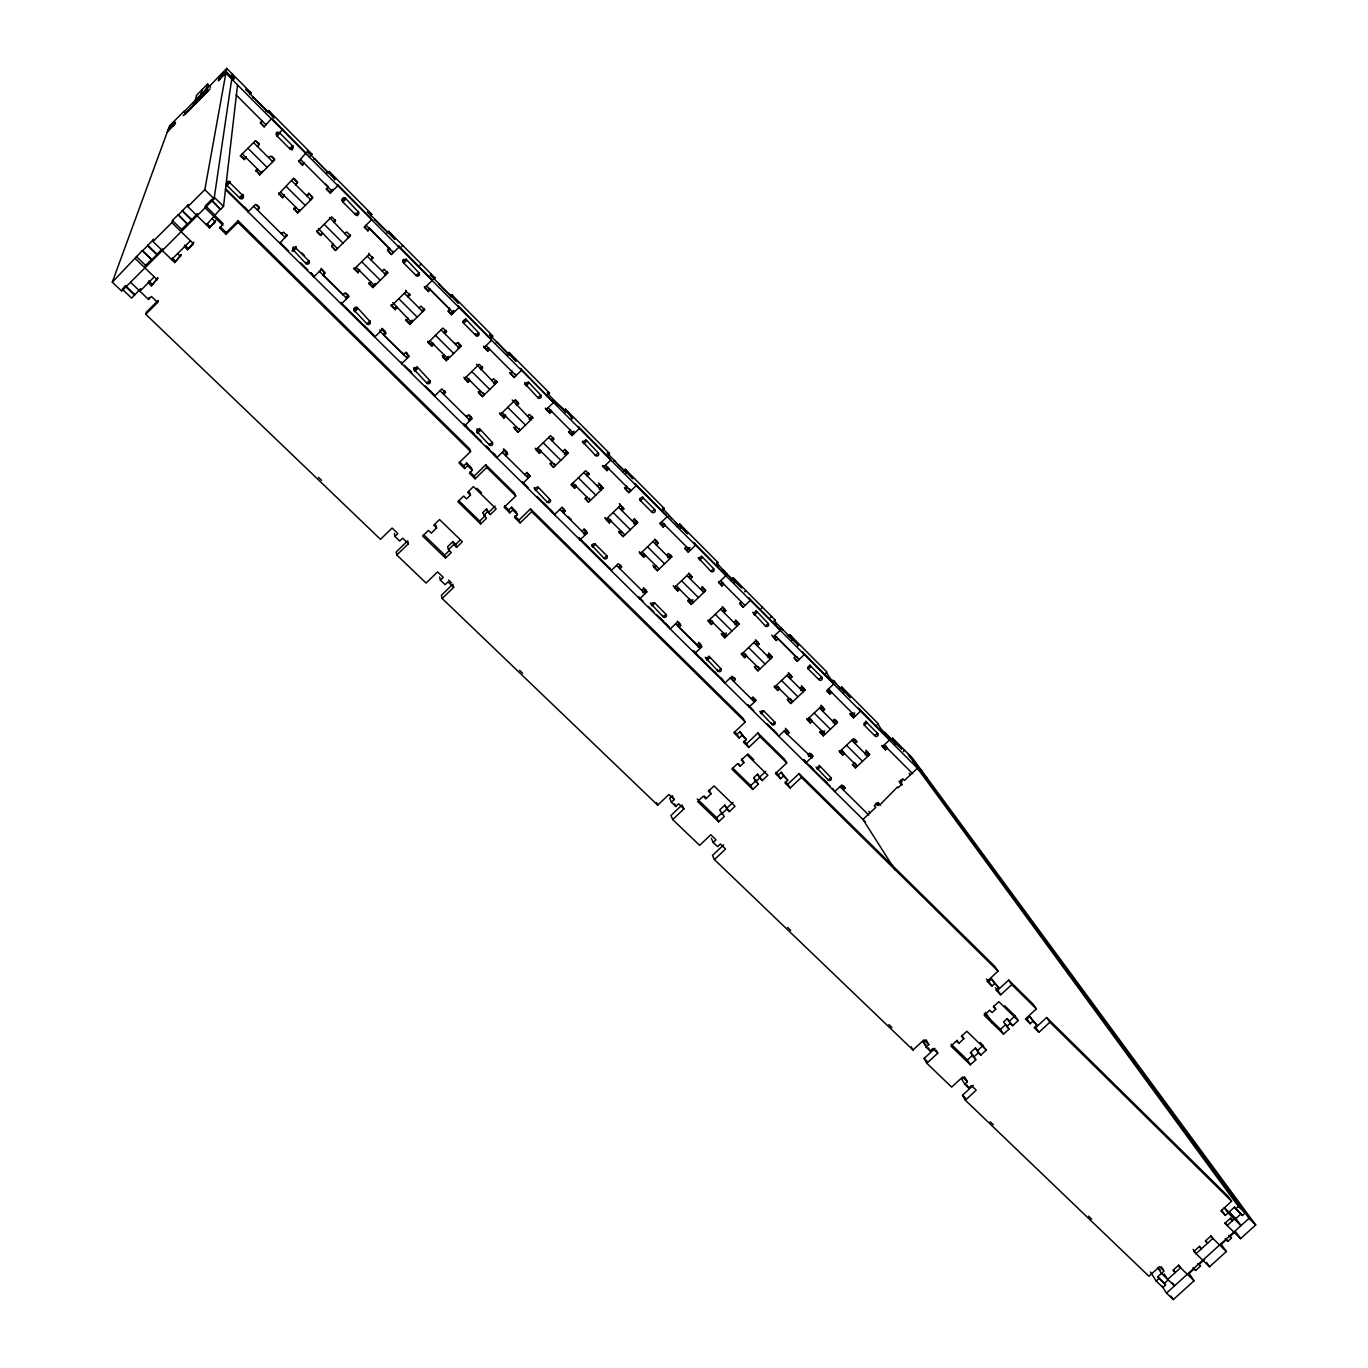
<?xml version="1.0" encoding="UTF-8"?>
<svg xmlns="http://www.w3.org/2000/svg" width="1368" height="1368" viewBox="0 0 1368 1368"><rect width="100%" height="100%" fill="white"/><g stroke="black" fill="none" stroke-linecap="round" stroke-linejoin="round"><path stroke-width="1.5" d="M261.493 171.889L261.493 173.052L242.256 153.883M259.646 174.01L255.816 170.196L259.646 174.899L262.639 171.034M255.457 140.699L259.304 143.76L257.423 146.427L259.304 144.546L255.457 140.699L240.392 155.747L244.256 159.577L246.172 156.875L244.256 159.577M248.087 210.569L248.036 211.886L255.542 204.413L259.373 208.192L257.492 210.056L259.373 207.235L256.825 204.704M226.062 234.287L226.233 232.611L220.111 226.609L219.906 228.251L226.062 234.287L237.998 222.386L238.118 220.778L469.669 448.943L470.592 451.526L458.93 462.897L464.658 468.523L467.565 465.684L466.659 463.051L463.752 465.872L464.658 468.523M240.392 155.747L244.308 158.739M219.906 228.251L223.087 223.651L214.605 215.306M223.531 206.397L214.314 197.317L211.339 200.292L220.556 209.372L223.531 206.397L237.553 84.936M220.556 209.372L211.424 199.796L205.474 205.73L205.114 207.799L222.898 225.275M220.624 208.859L206.414 224.848M185.398 112.775L183.962 111.355L169.547 125.839L112.296 282.15L121.667 291.127L214.092 198.839L231.722 79.07M231.962 77.395L232.44 74.146M174.711 262.571L181.038 254.858L174.711 262.571L152.994 241.486L171.855 222.642L172.402 220.487L178.353 214.554L187.484 224.13L178.216 215.067L188.305 204.602L187.843 206.653L209.492 227.875L215.682 220.299M187.843 206.653L204.824 189.69L226.729 68.4L251.165 92.973L249.694 94.341M197.146 215.768L197.539 213.647L191.486 220.128L182.235 211.065M223.565 73.256L220.761 76.078L223.719 72.453M184.834 245.009L184.475 246.736L187.57 249.746L193.846 242.085M220.18 78.899L220.522 77.224M181.157 231.722L181.653 229.516L187.587 223.582M210.125 88.835L183.209 115.545M145.778 314.264L157.645 302.448L158.124 300.481L146.325 312.246L145.778 314.264L380.492 539.351L392.086 528.065L397.849 533.606L394.959 536.427L399.73 541.027L402.619 538.205L408.382 543.746L396.805 554.998L426.081 583.059L437.606 571.875L443.3 577.347L440.411 580.152L445.13 584.666L448.003 581.879L453.68 587.334L442.172 598.5L657.683 805.171L668.935 794.483L674.253 799.596L671.431 802.264L675.826 806.487L678.631 803.82L683.914 808.898L672.697 819.552L699.612 845.373L710.813 834.771L716.045 839.815L713.241 842.466L717.584 846.621L720.372 843.988L725.604 849.015L714.421 859.583L913.003 1050.008L923.93 1039.868L928.838 1044.571L926.102 1047.119L930.155 1051L932.873 1048.469L937.764 1053.172L926.837 1063.278L951.683 1087.115L962.576 1077.043L967.415 1081.712L964.696 1084.226L968.698 1088.056L971.417 1085.559L976.222 1090.193L965.363 1100.231L1148.932 1276.258L1159.568 1266.614L1164.1 1270.975L1157.67 1276.823L1165.587 1285.15L1162.954 1287.527L1156.199 1281.064L1150.471 1272.035M207.628 89.33L192.837 103.882M205.422 92.545L205.884 90.784M210.604 87.142L207.594 84.132L206.158 89.672L226.729 68.4M151.421 285.809L157.85 277.995L151.421 285.809L148.325 282.817L148.838 280.919L151.933 283.894M130.576 282.236L148.479 299.455L149.009 297.489M161.441 249.694L156.841 254.722L147.556 245.727L153.661 239.229L152.994 241.486M199.523 99.163L200.292 96.393M200.839 94.409L202.173 89.57M151.574 259.561L142.306 250.583L151.574 259.561L145.658 265.46L144.94 267.889M140.459 289.281L139.895 291.213L154.259 276.883M193.863 104.84L194.701 102.001M195.299 99.967L196.77 95.008L207.594 84.132M387.041 233.056L388.7 231.312L394.924 239.383L367.462 211.818L371.771 214.331L370.403 215.699M134.748 294.53L125.48 285.621L122.316 289.212L131.602 298.121L140.648 288.648M185.09 113.647L184.8 114.587L208.175 90.955M112.296 282.15L142.306 250.583M183.962 111.355L183.671 112.262L206.38 88.852M172.898 126.369L173.633 124.317M174.129 122.898L174.505 121.855L171.325 125.702M387.725 232.372L378.064 223.292M171.735 124.642L174.437 121.889M168.007 129.943L175.531 122.419L173.48 124.779M205.525 92.118L207.406 90.237L199.779 98.205M220.453 77.634L218.555 79.515L226.165 71.564L233.894 79.344L232.03 77.001M173.103 125.839L174.984 123.958L167.255 132.046M220.265 78.489L218.299 80.797L225.874 73.188L926.905 777.742M252.55 97.829L253.234 97.128L245.659 89.313L251.113 92.973M265.854 111.218L266.555 110.517L274.096 117.922L268.675 110.603L267.29 111.954M262.211 121.085L260.313 122.966L264.178 126.831L271.685 118.332L306.056 153.13M142.118 251.165L147.556 245.727M145.487 266.059L162.775 248.805M181.534 230.063L197.437 214.178M225.874 185.826L230.063 181.619L227.139 185.638L239.981 198.309A2.035 1.984 36.3 0 0 242.837 198.343A2.035 1.984 36.3 0 0 242.803 195.521L229.944 182.816A2.035 1.984 37.7 0 0 227.105 182.782A2.035 1.984 37.7 0 0 227.156 185.62L227.242 184.714A2.035 1.984 37.8 0 1 227.208 181.893A2.035 1.984 37.8 0 1 230.046 181.91M255.799 171.068L257.68 169.187M171.616 259.561L190.443 240.785M259.646 174.899L274.66 159.902L270.83 156.072L268.932 157.115M240.05 197.077L242.854 194.29M187.57 249.746L193.538 243.795L171.855 222.642M209.492 227.875L215.477 221.924L212.382 218.897M239.964 198.326L242.786 195.521M292.564 145.88L289.742 148.685L289.64 147.624L292.171 150.172M148.479 299.455L151.455 296.497L157.645 302.448M226.233 232.611L238.118 220.778M308.279 153.883C309.459 150.822 302.738 149.488 311.955 154.174M309.202 156.927L312.024 154.191L268.658 110.569M302.482 165.254L304.243 162.535L302.482 165.254L298.669 161.424L306.039 152.84M282.595 197.727L284.407 194.94L282.595 197.727L278.781 193.931L293.675 178.114L297.472 181.91L295.71 184.68L297.472 181.91M313.905 159.526L314.606 158.842L308.98 153.182M326.302 173.36L327.687 171.992L335.04 179.208M327.841 172.847L329.209 171.479L371.805 214.331M306.979 195.128L308.843 193.281L312.622 197.06L309.647 200.019M308.843 193.281L312.776 198.001L297.814 212.878L294.017 209.099L295.881 207.235M307.116 196.069L308.98 194.205M334.373 179.875L335.057 179.191L329.226 171.496M371.309 218.692L337.52 184.492L337.81 185.706L330.304 193.162L326.524 189.365L328.2 186.595L325.208 183.586M330.304 193.162L333.108 189.263M279.841 243.299L287.229 234.834M291.863 251.079L296.035 246.924L296.172 248.36L308.775 260.809A2.001 1.966 25.5 0 1 308.792 263.596A2.001 1.966 25.5 0 1 305.987 263.579L293.299 250.036A2.001 1.966 28.4 0 1 293.881 246.838M345.369 197.967L342.564 200.737L342.889 202.002L355.406 214.588A2.001 1.966 37.9 0 0 358.211 214.622A2.001 1.966 37.9 0 0 358.211 211.818L345.454 198.274A2.001 1.966 40.6 0 0 342.633 198.274M296.172 248.36L293.368 251.131A2.001 1.966 28.2 0 1 293.368 248.326A2.001 1.966 28.2 0 1 296.189 248.36L296.104 247.54M322.369 233.62L320.505 235.467L322.198 232.577M335.434 220.641L333.57 222.505L335.228 219.649L335.434 220.641L331.672 216.879L316.726 231.705L320.505 235.467M308.758 260.826L305.97 263.596L305.833 262.468A1.984 1.949 25.7 0 0 309.185 260.689M358.211 211.801L355.406 214.588L355.047 213.271L357.544 215.768M335.553 250.447L331.603 245.624L333.45 243.795L331.791 246.702L335.553 250.447L350.464 235.672L350.208 234.629M323.618 270.864L321.121 268.385L321.292 269.53L313.853 276.9L311.152 272.882M374.199 220.128L374.883 219.444L377.038 222.163M324.866 272.095L323.19 275.088L343.146 294.855L344.993 293.026L348.72 296.719L341.316 304.038L341.008 302.396M369.753 229.003L367.889 230.85L369.446 227.977L389.641 248.925L387.777 250.754L391.487 254.482L398.926 247.129L398.55 246.052M323.19 275.088L325.054 273.241L321.292 269.53M358.006 272.779L359.579 269.804L358.006 272.779L354.278 269.068L369.155 254.345L368.847 253.251M372.883 258.073L371.019 259.92L372.558 256.979L372.883 258.073L369.155 254.345M345.523 298.429L348.481 295.505L346.001 293.043M401.405 246.821L402.773 245.471L435.127 278.012L433.741 279.38M384.425 274.712L387.383 271.787L387.743 272.933L372.883 287.588L369.172 283.894L371.036 282.064M382.168 271.052L384.032 269.222L387.743 272.933M372.883 287.588L372.575 286.408L375.533 283.484M354.278 310.057L357.048 307.321L369.787 321.224A1.966 1.932 6.8 0 1 369.787 323.959A1.966 1.932 6.8 0 1 367 323.959L354.38 310.468A1.966 1.932 11.3 0 1 353.953 308.33M406.074 258.945L403.303 261.681L403.851 263.169L416.146 275.515A1.966 1.949 3.8 0 0 418.933 275.532A1.966 1.949 3.8 0 0 418.933 272.779L406.228 259.322M419.839 265.341L421.19 264.007M369.787 321.224L366.932 323.635M418.933 272.779L416.146 275.515L415.821 274.66M395.096 309.681L394.702 308.45L396.549 306.62L396.942 307.868L395.096 309.681L391.402 306.004L406.228 291.401L405.817 290.204M409.904 295.078L408.057 296.907L407.647 295.71L409.494 293.881L409.904 295.078L406.228 291.401M429.997 275.549L431.347 274.216M401.679 363.7L409.066 356.45L405.407 352.824L403.56 354.637L383.946 335.245L385.793 333.416L385.434 332.116L381.757 328.474L382.099 329.773L374.712 337.041L370.711 332.082M398.926 247.129L398.413 245.693L431.655 279.346L432.151 280.491L424.713 287.81L428.389 291.487L430.253 289.674L429.774 288.477L427.91 290.307L428.389 291.487M385.434 332.116L383.604 333.929L383.946 335.245M424.148 308.535L424.61 309.784L409.801 324.336L406.142 320.676L407.989 318.864L407.561 317.598M419.087 307.937L420.934 306.107L424.61 309.784M409.801 324.336L409.391 323.053L412.332 320.146M450.363 296.018L451.714 294.684L492.788 336.015L491.42 337.383M450.636 296.976L451.32 296.309L458.314 303.166L451.748 294.77M449.217 308.022L449.747 309.253L447.9 311.083L451.543 314.743L458.964 307.458L458.212 305.816L490.924 338.939M451.543 314.743L451.012 313.477L453.954 310.587M431.775 346.189L431.296 344.856L433.126 343.043L433.622 344.377L431.775 346.189L428.116 342.564L442.89 328.046L446.532 331.689L444.685 333.501L444.173 332.202L446.019 330.389L446.532 331.689M414.23 369.36L416.983 366.658L429.74 380.526A1.932 1.915 -10.3 0 1 429.723 383.228A1.932 1.915 -10.3 0 1 426.97 383.228L414.384 369.822A1.932 1.915 -7.4 0 1 414.179 367.376M465.719 318.847L462.948 321.548L463.718 323.258L475.79 335.399A1.949 1.915 -22.3 0 0 478.526 335.399A1.949 1.915 -22.3 0 0 478.561 332.68L465.907 319.257M444.532 355.252L442.702 357.065L446.327 360.673L461.084 346.224L458.109 342.479M446.327 360.673L445.814 359.305L448.755 356.415M457.579 347.78L460.52 344.89M426.97 383.245L429.723 380.543M478.578 332.663L475.808 335.382L475.004 333.638L477.398 336.049M490.804 337.383L491.488 336.699L516.044 361.22L509.135 352.482L549.457 393.009L548.123 394.394L549.457 393.009C539.505 387.965 567.635 411.871 565.429 412.401M487.795 351.097L487.162 349.746L488.992 347.951L489.641 349.285L487.795 351.097L484.186 347.472L491.574 340.239L490.719 338.477M496.139 342.735L496.823 342.068L507.118 353.047M445.489 392.513L443.642 394.309L443.129 392.838L444.959 391.043L445.489 392.513L441.864 388.922L434.494 396.122L430.39 391.077M468.061 382.305L467.48 380.868L469.309 379.073L469.891 380.509L468.061 382.305L464.436 378.714L479.159 364.298L482.767 367.906L480.92 369.702L480.305 368.317L482.152 366.521M506.382 355.047L509.101 352.431M506.519 355.235L507.87 353.919M508.52 355.184L509.204 354.517L507.956 353.799M493.557 383.707L496.481 380.851L497.148 382.288L482.459 396.634L478.868 393.061L480.698 391.265M491.728 380.492L493.557 378.697L497.148 382.288M553.51 402.5L520.524 368.454L521.499 370.318L514.129 377.5L510.555 373.909L512.401 372.113L511.683 370.711M468.42 420.027L471.344 417.172L468.95 414.812M471.344 417.172L471.926 418.693L464.607 425.858L463.837 423.806M476.714 431.142L479.45 428.492L492.189 442.343A1.915 1.881 -19.7 0 1 492.155 445.01A1.915 1.881 -19.7 0 1 489.453 445.01L476.902 431.672M503.954 418.027L503.27 416.488L505.1 414.709L505.784 416.231L503.954 418.027L500.38 414.47L515.035 400.157L518.609 403.731L516.779 405.509L516.061 404.022L517.891 402.243L515.514 399.866M492.172 442.36L489.436 445.027L488.974 443.813M528.116 381.723L540.702 395.078L537.966 397.746L525.107 383.929M529.159 419.275L532.066 416.419L532.836 417.941L518.198 432.202L514.642 428.663L516.471 426.884M527.449 416.18L529.279 414.401L532.836 417.941M466.659 463.051L471.379 467.685L472.319 470.336L469.395 473.174L475.106 478.783L486.769 467.446L485.76 464.795L474.166 476.098L475.106 478.783M553.253 400.14C555.699 404.466 573.363 414.504 571.414 419.531M506.981 452.466L505.168 454.244L505.852 455.869L507.665 454.091L503.441 448.961L504.108 450.568L496.806 457.681L485.948 445.934M549.714 413.187L548.91 411.665L550.74 409.904L551.543 411.409L549.714 413.187L546.174 409.63L553.51 402.483L552.433 400.516M436.614 527.98L431.313 533.144L428.44 530.374L422.644 536.017L445.506 558.093L451.286 552.484L448.447 549.731L447.61 546.738L452.894 541.608L455.732 544.344L456.587 547.337L462.367 541.711L439.555 519.566L433.759 525.209L436.614 527.98L435.845 525.073M470.472 495.062L466.539 498.875L463.701 496.071L457.887 501.731L480.664 523.961L486.461 518.335L482.63 512.709L486.529 508.93L490.36 514.539L496.174 508.896L473.431 486.615L467.617 492.275L470.472 495.062L469.532 492.292M564.146 410.434L565.48 409.135L609.512 453.424L608.196 454.792M539.454 453.355L538.684 451.731L540.497 449.969L541.283 451.577L539.454 453.355L535.914 449.833L550.534 435.64L554.057 439.162L552.227 440.941L551.424 439.35L553.236 437.589M524.748 474.576L526.577 472.815L530.1 476.303L522.815 483.383L522.097 481.673L528.116 487.624M570.353 430.287L568.524 432.049L572.046 435.588L579.365 428.475L578.185 426.406L609.854 458.468M448.447 549.731L453.749 544.584L452.894 541.608M483.622 515.565L487.538 511.752L486.529 508.93M445.506 558.093L444.703 555.066L449.012 550.876M455.732 544.344L460.041 540.155M480.664 523.961L479.689 521.071L485.469 515.479M489.351 511.7L495.13 506.092M572.046 435.588L571.191 434.015L574.098 431.176M485.76 464.795L514.625 493.249L515.753 496.02L504.142 507.289L509.802 512.829L512.692 510.025L511.581 507.203L508.691 510.007L509.802 512.829M551.851 462.11L550.039 463.889L553.544 467.377L568.13 453.236L564.95 449.285M562.795 451.491L564.625 449.73L568.13 453.236M564.368 454.45L567.275 451.628M511.581 507.203L516.249 511.769L517.378 514.607L514.471 517.429L520.114 522.952L531.707 511.717L530.51 508.896L518.968 520.079L520.114 522.952M537.692 486.683L549.987 499.559L547.251 502.21L534.768 488.906A1.898 1.847 -23.4 0 1 534.255 487.589M585.658 439.538L598.209 452.825L595.49 455.459L582.631 441.659M574.577 488.308L573.722 486.615L575.535 484.853L576.407 486.546L574.577 488.308L571.089 484.836L585.641 470.729L589.129 474.217L587.317 475.996L586.41 474.32L588.223 472.559L589.129 474.217M607.939 456.467L609.29 455.168L618.097 464.624M607.016 470.643L606.058 468.985L607.871 467.223L608.828 468.882L607.016 470.643L603.527 467.155L610.829 460.093L609.547 457.921M613.753 460.982L614.42 460.332L616.062 462.384M564.385 509.324L562.573 511.068L563.411 512.829L565.223 511.085L562.06 507.015M586.872 496.977L585.042 498.739L588.531 502.193L603.066 488.137L599.8 484.135M598.654 482.972L599.577 484.665L597.765 486.427L596.841 484.734M599.218 489.248L602.108 486.444M622.577 471.806L625.244 469.241L664.215 508.451L662.933 509.819L664.215 508.451M625.706 473.003L626.39 472.353L632.871 478.732L625.279 469.275M581.981 531.229L583.794 529.467L587.265 532.921L580.015 539.915L578.852 537.47M666.028 514.932L634.855 483.366L636.24 485.623L628.955 492.651L625.501 489.18L627.313 487.435L626.305 485.726M583.486 533.879L586.376 531.092L584.068 528.8M609.341 522.901L608.384 521.105L610.196 519.378L611.154 521.157L609.341 522.901L605.887 519.464L620.388 505.459L619.396 503.715L623.842 508.913L622.03 510.657L621.038 508.896L622.833 507.152M640.549 500.705A1.898 1.83 -31.6 0 1 640.617 498.089A1.898 1.83 -31.6 0 1 643.268 498.072L654.725 509.58A1.898 1.813 -31.8 0 1 654.639 512.179A1.898 1.813 -31.8 0 1 652.006 512.196L640.549 500.688L643.285 498.055L642.481 496.772M634.29 518.609L637.608 522.679L623.141 536.632L619.704 533.212L621.5 531.468M632.358 520.986L634.171 519.241L637.608 522.679M633.692 523.688L636.582 520.9M595.046 543.917L606.793 555.767L604.075 558.383L591.643 545.148M654.725 509.563L651.732 511.752M668.866 516.386L669.533 515.736L662.437 508.4L664.25 508.537M620.798 565.189L618.986 566.916L619.978 568.832L621.773 567.087L618.336 563.684L611.12 570.644L609.837 568.096M663.309 527.107L662.215 525.312L664.01 523.568L665.122 525.363L663.309 527.107L659.889 523.67L667.156 516.694L665.669 514.334M645.542 555.391L643.729 557.135L640.309 553.715L654.759 539.813L658.179 543.233L656.366 544.977L655.289 543.13L657.085 541.403L654.81 539.129M643.729 557.135L642.686 555.254L644.482 553.527M677.04 526.543L679.691 523.995L718.012 562.556L716.746 563.924M677.211 526.783L678.545 525.517M680.631 528.202L681.298 527.569L687.642 533.776L679.691 523.995M655.785 565.6L653.972 567.327L657.392 570.712L671.808 556.861L670.679 554.981L667.806 557.751M666.592 555.186L668.405 553.459L671.808 556.861M641.643 590.275L643.439 588.548L646.859 591.916L639.66 598.842L638.634 596.841L642.994 601.15M686.685 547.012L684.889 548.739L688.275 552.142L695.508 545.199L693.935 542.737L724.595 573.808M642.943 592.72L645.799 589.967L643.541 587.71M688.275 552.142L687.112 550.278L689.985 547.525M679.554 589.266L677.759 590.993L676.63 589.027L678.425 587.317M690.977 575.278L689.181 576.988L690.344 578.921L692.157 577.193L688.72 573.021M654.434 602.689L665.994 614.369L663.292 616.968L650.929 603.784A1.864 1.778 -28.1 0 1 650.467 602.878M701.476 556.041L713.634 568.729L710.933 571.311L698.09 557.528M718.097 565.873L718.764 565.24L728.751 575.962M689.694 599.355L687.899 601.082L691.268 604.434L705.649 590.685L702.194 586.479M700.467 589.027L702.28 587.317L705.649 590.685M691.268 604.434L690.105 602.45L692.977 599.697M723.056 570.866L723.723 570.234L725.502 572.423M677.365 621.209L679.605 623.432L677.81 625.142L678.956 627.194L696.876 644.961L698.655 643.251L702.006 646.568L694.859 653.391L693.302 650.569L697.03 654.571M722.013 585.966L720.765 584.033L722.561 582.306L723.809 584.256L722.013 585.966L718.662 582.597L725.861 575.706L724.185 573.158M678.956 627.194L680.734 625.484L679.605 623.432M730.597 580.374L733.231 577.86L775.04 619.909L774.989 621.722L792.5 639.386L791.183 640.651M730.786 580.63L732.102 579.365L735.283 581.845L733.949 583.127M711.428 624.509L710.214 622.457L711.993 620.764L713.224 622.799L711.428 624.509L708.077 621.175L722.424 607.46L725.775 610.795L723.98 612.505L722.731 610.504L724.51 608.794L722.287 606.571M744.585 591.848L745.902 590.6M741.661 602.142L739.883 603.852L743.217 607.204L750.382 600.347L748.621 597.713L778.819 628.288M697.971 647.201L700.809 644.465L698.586 642.259M723.262 632.785L721.466 634.495L724.801 637.813L739.113 624.15L735.608 619.892M734 622.525L735.796 620.816L739.113 624.15M724.801 637.813L723.552 635.744L726.408 633.008M734.975 624.834L737.831 622.115M761.172 608.538L762.489 607.289M770.321 617.737L771.637 616.489M708.795 656.059L720.816 668.644L718.132 671.192L705.82 658.076A1.847 1.744 -29.3 0 1 705.358 657.187M755.786 610.385L768.183 623.483L765.499 626.048L752.656 612.265M773.792 621.277L775.04 619.909M776.272 623.073L775.536 624.971M744.756 657.666L743.457 655.546L745.235 653.853L746.552 655.973L744.756 657.666L741.439 654.366L755.734 640.737L759.035 644.054L757.256 645.764L755.923 643.678L757.701 641.968L755.495 639.779M780.495 628.613L781.162 627.98L783.009 630.255M788.669 636.188L789.986 634.94L827.007 672.184L825.708 673.432C827.076 670.901 829.726 680.58 833.488 680.597L832.171 681.845L802.383 651.766L804.333 654.554L797.185 661.36L793.902 658.059L795.697 656.366L778.153 638.753L776.374 640.463L774.989 638.394L776.767 636.684M735.317 679.554L733.539 681.247L732.273 679.075L734.052 677.382L735.317 679.554L732 676.271L724.886 683.059L721.021 677.964M756.47 665.857L754.691 667.55L757.992 670.833L772.253 657.256L768.679 652.964M767.174 655.665L768.953 653.972L772.253 657.256M768.029 657.854L770.885 655.152M797.185 646.466L798.502 645.217L789.986 634.94M751.186 698.689L752.964 696.996L756.247 700.262L749.134 707.017L747.851 704.776L753.734 710.591M777.742 690.481L776.357 688.292L778.118 686.616L779.521 688.805L777.742 690.481L774.459 687.215L788.686 673.689L791.969 676.972L790.191 678.665L788.772 676.493L790.55 674.8L788.361 672.629M530.51 508.896L743.132 718.405L745.201 722.048L733.864 732.803L739.13 737.985L741.969 735.3L739.917 731.606L737.096 734.291L739.13 737.985M672.492 795.646L669.687 798.296L671.431 802.264M808.231 668.969A1.847 1.727 -33.3 0 1 808.351 666.472A1.847 1.727 -33.3 0 1 810.916 666.421L821.775 677.331A1.847 1.727 -33.3 0 1 821.672 679.828A1.847 1.727 -33.3 0 1 819.107 679.879L808.249 668.952L810.916 666.404L809.805 664.831M739.917 731.606L746.312 739.575L743.491 742.26L748.741 747.407L760.061 736.685L757.923 732.991L746.654 743.679L748.741 747.407M789.336 698.586L787.575 700.262L790.841 703.528L805.051 690.036L801.426 685.676M800.006 688.463L801.785 686.77L805.051 690.036M800.759 690.532L803.597 687.847M682.119 804.914L670.936 815.533L672.697 819.552M772.048 724.51L774.716 721.996L763.464 710.608M821.792 677.331L818.731 679.332M711.035 793.833L708.402 791.285L714.045 785.933L735.026 806.299L729.418 811.617L724.818 805.119L719.688 809.959L724.27 816.491L718.645 821.809L697.629 801.511L703.255 796.176L705.888 798.724L711.035 793.833L709.137 789.917M743.918 762.66L741.285 760.095L746.945 754.743L767.858 775.229L762.215 780.564L757.496 774.168L753.717 777.742L758.419 784.155L752.793 789.49L731.846 769.055L737.489 763.703L740.105 766.268L743.918 762.66L741.866 758.864M787.609 730.392L785.831 732.068L787.233 734.377L789.011 732.701L785.437 728.255M830.034 690.173L828.273 691.849L829.795 694.055L831.573 692.362M840.414 688.207L841.713 686.975L878.136 723.621C879.812 730.769 894.569 740.276 895.305 744.038M810.386 722.971L808.915 720.697L810.677 719.021L812.147 721.295L810.386 722.971L807.137 719.739L821.313 706.298L824.562 709.547L822.784 711.223L821.279 708.983L823.057 707.307L820.903 705.153M843.338 693.08L844.654 691.832L850.588 697.663L841.799 687.095M718.645 821.809L716.712 817.773L722.304 812.489M727.434 807.633L733.026 802.349M752.793 789.49L750.707 785.591L756.316 780.29M760.095 776.716L765.704 771.398M721.637 813.96L726.784 809.087L724.818 805.119M758.419 784.155L755.82 781.607L759.616 778.016L757.496 774.168M757.923 732.991L784.48 759.172L786.72 762.951L775.434 773.621L780.632 778.734L783.454 776.066L781.248 772.236L778.426 774.886L780.632 778.734M821.877 730.974L820.099 732.649L823.348 735.864L837.507 722.475L835.968 720.218L833.146 722.885M832.496 720.919L834.275 719.243L837.507 722.475M823.348 735.864L821.843 733.573L824.665 730.905M807.821 754.743L809.582 753.067L812.814 756.265L805.752 762.951L803.82 759.804L805.974 761.925M852.042 712.916L850.263 714.592L853.495 717.824L860.592 711.104L858.471 708.128L887.729 737.779M808.539 756.589L811.344 753.922L812.814 756.265M853.495 717.824L851.905 715.567L854.744 712.899M781.248 772.236L787.763 780.29L784.941 782.958L790.123 788.036L801.391 777.4L799.1 773.57L787.882 784.155L790.123 788.036M723.638 844.877L712.506 855.41L714.421 859.583M864.371 725.279A1.83 1.693 -33.5 0 1 864.49 722.817A1.83 1.693 -33.5 0 1 867.021 722.766L877.692 733.487A1.83 1.693 -33.6 0 1 877.572 735.95A1.83 1.693 -33.6 0 1 875.041 736.001L864.388 725.262L867.038 722.766L865.807 721.073M842.688 755.119L841.149 752.776L842.91 751.117L844.449 753.46L842.688 755.119L839.473 751.921L853.598 738.566L856.813 741.781L855.051 743.457L853.478 741.131L855.239 739.472L856.813 741.781M876.939 724.989L878.136 723.621M819.09 765.208L830.94 777.622L828.29 780.119L816.063 767.123M877.709 733.487L874.631 735.42M884.326 732.991L884.976 732.376L892.398 740.55M854.077 763.036L852.315 764.695L855.513 767.893L869.62 754.589L865.893 750.126M864.661 753.05L866.423 751.391L869.62 754.589M865.192 754.897L868.013 752.246M891.303 739.387L892.603 738.173L912.541 758.231L1255.704 1224.958L1240.588 1238.656L1224.907 1223.283L1230.26 1218.443L1232.5 1220.649L1230.584 1217.982M885.524 749.938L883.865 747.612L885.626 745.953L887.285 748.279L885.524 749.938L882.326 746.74L889.405 740.071L887.182 736.993M844.996 788.139L843.235 789.798L841.696 787.37L843.457 785.711L844.996 788.139L841.799 784.958L834.736 791.61L832.719 788.361M903.359 751.494L904.658 750.28M799.1 773.57L995.015 966.612L998.041 971.126L987.029 981.352L991.885 986.106L994.639 983.558L991.629 979.009L988.893 981.54L991.885 986.106M926.102 1047.119L923.383 1042.313L926.102 1039.783L928.838 1044.571M991.629 979.009L998.657 987.508L995.904 990.056L1000.743 994.81L1011.739 984.635L1008.661 980.069L997.717 990.21L1000.743 994.81M926.837 1063.278L924.118 1058.422L934.994 1048.35M973.845 1056.541L975.794 1059.773L970.34 1064.817L950.931 1046.075L956.403 1041.014L958.831 1043.356L963.841 1038.722L961.926 1035.542M993.784 1006.044L995.784 1009.139L992.091 1012.559L989.68 1010.2L984.19 1015.278L1003.514 1034.14L1008.985 1029.078L1006.951 1025.932M975.794 1059.773L970.476 1052.608L975.452 1047.991L980.788 1055.138L986.26 1050.094L980.326 1042.416M1004.71 1005.771L1015.073 1015.911L1018.151 1020.596L1012.679 1025.675L1007.207 1018.613L1003.548 1022.016L1008.985 1029.078M970.34 1064.817L967.45 1059.961L972.887 1054.933L970.476 1052.608M977.864 1050.316L983.301 1045.289M1003.514 1034.14L1000.487 1029.403L1005.942 1024.358M1009.618 1020.955L1015.073 1015.911M973.383 1057.43L978.376 1052.796L975.452 1047.991M1006.591 1026.718L1010.268 1023.315L1007.207 1018.613M1008.661 980.069L1033.182 1004.232L1036.345 1008.866L1025.384 1019.006L1030.189 1023.709L1032.925 1021.178L1029.779 1016.492L1027.043 1019.023L1030.189 1023.709M1029.779 1016.492L1036.893 1025.077L1034.157 1027.607L1038.945 1032.31L1049.872 1022.204L1046.674 1017.518L1035.764 1027.573L1038.945 1032.31M965.363 1100.231L962.508 1095.238L973.332 1085.251M1046.674 1017.518L1227.78 1195.974L1231.61 1201.241L1220.906 1210.954L1225.403 1215.365L1228.071 1212.937L1224.257 1207.636L1230.448 1213.724M1225.13 1222.65L1227.164 1225.489L1234.278 1219.025L1229.165 1211.962L1234.483 1207.14L1242.452 1215.485L1245.119 1213.074L1238.433 1206.473L917.432 768.235L904.522 780.393L902.931 778.802L899.409 782.12L902.179 784.873M1156.199 1281.064L1158.833 1278.652M1242.452 1215.485L1235.766 1208.902L1238.433 1206.473M1165.587 1285.15L1164.407 1283.287L1168.375 1279.713M1228.071 1212.937L1240.998 1225.625L1235.851 1218.529L1241.169 1213.724M1204.575 1259.466L1199.291 1264.254L1200.505 1266.084L1195.666 1270.479L1194.435 1268.649L1189.168 1273.437L1194.042 1280.79L1173.265 1299.6L1166.511 1293.119L1249.001 1218.375L922.169 772.988M1225.164 1238.707L1227.848 1241.323L1231.422 1238.074L1230.157 1236.296L1235.458 1231.491L1240.588 1238.656M1199.531 1246.145L1201.378 1248.864L1199.138 1246.675L1193.802 1251.498L1209.534 1266.768L1226.344 1251.549L1221.282 1244.333L1226.583 1239.528L1227.848 1241.323M718.063 562.658L716.695 562.949L718.764 565.24M609.529 453.492L607.255 452.911L609.29 455.168M798.553 645.303L787.335 634.906M492.771 336.066L489.505 334.493L491.488 336.699M435.109 278.046L431.313 275.977L451.32 296.463L442.001 287.571M895.715 743.679L901.751 749.117L892.603 738.173M406.963 352.944L406.057 352.123M895.1 743.149L893.372 741.507M623.688 470.318L626.493 472.61L618.028 464.573M1157.67 1276.823L1164.407 1283.287M125.275 286.254L134.56 295.18M318.488 477.398L321.565 480.356M519.566 670.303L522.627 673.244M787.643 927.487L790.721 930.445M888.858 1024.598L891.936 1027.539M924.118 1058.422L927.042 1061.209M962.508 1095.238L965.586 1098.196M990.175 1121.777L993.254 1124.735M1088.552 1216.169L1091.63 1219.11M448.601 580.117L451.423 582.836M923.383 1042.313L926.068 1044.895M1160.389 1270.274L1157.892 1267.862L1161.432 1273.386L1174.462 1285.903L1172.547 1282.945M677.861 524.833C689.575 536.102 662.728 509.306 672.184 518.917M841.85 689.729L844.928 692.362L838.584 686.394M1192.981 1267.88L1195.666 1270.479M136.373 256.5L145.658 265.46M423.447 534.546L444.703 555.066M697.27 798.997L716.712 817.773M951.085 1044.16L967.45 1059.961M135.603 258.877L157.354 279.876M1194.042 1280.79L1178.275 1265.571L1172.957 1270.393L1175.215 1272.582L1173.419 1269.812M172.368 258.107L175.121 260.775M986.26 1050.094L966.885 1031.301L961.413 1036.363L963.841 1038.722M147.727 245.146L157.012 254.14M1197.821 1263.485L1200.505 1266.084M453.749 544.584L456.587 547.337M726.784 809.087L729.418 811.617M978.376 1052.796L980.788 1055.138M177.566 253.627L180.662 256.637M172.402 220.487L181.653 229.516M458.519 500.414L479.689 521.071M732.821 768.149L750.707 785.591M984.19 1013.483L1000.487 1029.403M1226.344 1251.549L1210.646 1236.227L1205.311 1241.067L1207.551 1243.255L1205.687 1240.554M185.86 246.001L187.912 248.001M207.013 223.565L209.732 226.233M477.022 488.325L481.536 492.754M747.851 753.888L753.802 759.736M1018.151 1020.596L998.862 1001.684L993.373 1006.762L995.784 1009.139M182.354 210.535L191.605 219.581M1228.755 1235.458L1231.422 1238.074M487.538 511.752L490.36 514.539M759.616 778.016L762.215 780.564M1010.268 1023.315L1012.679 1025.675M205.474 205.73L214.673 214.793M1229.165 1211.962L1235.851 1218.529M467.565 465.684L472.319 470.336M512.692 510.025L517.378 514.607M741.969 735.3L746.312 739.575M783.454 776.066L787.763 780.29M994.639 983.558L998.657 987.508M1032.925 1021.178L1036.893 1025.077M459.477 461.666L463.752 465.872M469.891 471.909L474.166 476.098M504.484 505.852L508.691 510.007M514.761 515.958L518.968 520.079M734.462 731.709L737.096 734.291M744.055 741.114L746.654 743.679M775.844 772.339L778.426 774.886M785.3 781.624L787.882 784.155M986.465 979.163L988.893 981.54M995.305 987.85L997.717 990.21M204.824 189.69L214.092 198.839M237.998 222.386L470.592 451.526M486.769 467.446L515.753 496.02M531.707 511.717L745.201 722.048M760.061 736.685L786.72 762.951M801.391 777.4L998.041 971.126M1011.739 984.635L1036.345 1008.866M1049.872 1022.204L1231.61 1201.241M1249.001 1218.375L1255.704 1224.958M402.773 245.471L388.7 231.312M406.211 352.67L409.066 356.45M527.005 472.302L530.1 476.303M287.314 235.877L283.518 232.115L281.654 233.962L281.586 232.919M382.099 329.773L385.793 333.416M471.926 418.693L468.335 415.137L466.505 416.932L465.941 415.41M504.108 450.568L507.665 454.091M565.223 511.085L561.718 507.614L554.45 514.659L550.158 509.426M680.734 625.484L677.365 622.132L670.183 629.006L665.72 623.62M789.011 732.701L785.745 729.469L778.666 736.189L773.57 729.896L774.014 730.666M700.861 647.68L698.638 645.474L700.228 648.278L675.57 623.859M754.897 701.151L752.708 698.997L754.469 701.955L730.221 677.964M812.318 758.009L783.967 731.162M301.661 252.789L304.448 255.559M568.267 516.711L571.123 519.532M253.661 206.294L285.433 237.741L285.348 236.339M319.428 271.377L346.873 298.549L346.549 296.924M440.017 390.735L470.096 420.506L469.309 418.454M502.278 452.363L528.27 478.082L527.279 475.842M559.905 509.392L585.453 534.666L584.256 532.237M616.523 565.429L645.046 593.661L643.644 591.044M840.02 786.634L868.68 814.986M169.547 125.839L170.966 127.258M774.716 721.979A1.847 1.727 -30.3 0 1 774.613 724.459A1.847 1.727 -30.3 0 1 772.065 724.51L759.787 711.446M244.273 206.79L246.821 209.321M367.53 328.611L363.939 325.396M409.066 369.651L411.494 372.062M465.034 424.986L467.617 427.859M473.978 433.81L470.592 430.8M487.042 446.738L489.419 449.08M495.934 455.51L492.6 452.534M579.998 538.599L582.597 541.489M700.536 657.717L703.152 660.624M716.045 673.056L714.233 671.585M826.853 782.564L823.656 779.401L824.152 780.205M225.857 188.938L244.256 207.115M245.094 207.919L248.087 210.877M279.79 242.221L288.648 250.96M300.447 262.622L307.817 269.906M310.758 272.813L313.717 275.738M341.077 302.807L365.307 326.747M367.633 329.038L374.387 335.724M404.278 365.239L411.717 372.592M425.106 385.81L434.032 394.634M464.043 424.302L481.57 441.608M537.128 496.533L553.664 512.863M610.179 568.712L579.16 538.069L580.032 539.898M648.244 606.366L653.887 611.941M656.708 614.728L669.089 626.937M693.696 651.271L723.638 680.871M766.986 723.689L777.298 733.864M804.316 760.574L830.342 786.309M225.446 189.519L865.363 821.809M728.648 575.86L741.49 587.949L733.231 577.86M880.513 805.256L877.743 802.503L874.237 805.803L875.828 807.376L862.969 819.449L895.048 869.945M878.29 805.649L875.93 803.29L877.008 804.931L878.752 803.273L879.88 804.897L897.476 787.01L898.041 787.814L901.563 784.497L900.4 782.923L902.162 781.265L901.033 779.657M382.185 328.491L385.126 331.415M504.262 449.405L507.289 452.415M622.628 469.309L619.174 465.787M280.628 192.101L299.643 211.048L299.507 209.749M337.383 248.617L318.351 228.507M356.108 267.256L374.712 285.792L374.285 284.219M429.945 340.769L448.14 358.895L447.439 357.065M466.249 376.935L484.272 394.873L483.434 392.907M502.176 412.708L519.994 430.441L519.036 428.372M537.727 448.088L555.34 465.633L554.262 463.444M572.884 483.092L590.326 500.466L589.112 498.157M607.666 517.737L624.919 534.922M642.088 552.005L659.154 569.002M676.151 585.914L693.046 602.741L691.473 600.107M709.855 619.482L726.562 636.12L724.886 633.384M743.2 652.69L759.753 669.157L757.957 666.301M776.203 685.556L792.585 701.852L790.687 698.894M808.881 718.08L825.092 734.223L823.091 731.162M841.217 750.28L857.257 766.251L855.154 763.087M282.526 196.787L278.73 193.008L278.781 193.931M316.572 230.679L320.334 234.424M357.732 271.633L354.004 267.94L354.278 269.068M372.575 286.408L368.864 282.714L369.172 283.894M394.702 308.45L391.026 304.773L391.402 306.004M409.391 323.053L405.732 319.411L406.142 320.676M431.296 344.856L427.654 341.231L428.116 342.564M442.189 355.697L445.814 359.305M463.872 377.277L467.48 380.868M503.27 416.488L499.713 412.948L500.38 414.47M535.162 448.225L538.684 451.731M550.398 463.41L553.544 467.377M571.396 484.289L573.722 486.615M585.316 498.157L588.531 502.193M608.384 521.105L604.93 517.685L605.887 519.464M642.686 555.254L639.266 551.851L640.309 553.715M652.912 565.429L657.392 570.712M673.244 585.675L676.63 589.027M687.865 600.21L690.105 602.45M707.991 620.251L710.214 622.457M721.329 633.538L723.552 635.744M741.251 653.357L743.457 655.546M754.452 666.507L757.992 670.833M774.168 686.12L776.357 688.292M787.25 699.134L790.841 703.528M806.761 718.542L808.915 720.697M819.688 731.435L821.843 733.573M839.011 750.656L841.149 752.776M677.759 590.993L674.373 587.624L688.771 573.808L692.157 577.193M899.118 781.094L901.871 783.847M272.078 156.516L274.626 159.064M293.778 179.003L297.591 182.816M350.464 235.672L346.72 231.927L344.856 233.774L344.616 232.731M461.084 346.224L457.442 342.599L455.595 344.411L455.048 343.077M599.577 484.665L603.066 488.137M620.388 505.459L623.842 508.913M253.542 142.597L272.762 161.8L272.711 160.689M291.863 180.901L310.878 199.882L310.69 198.634M367.274 256.209L385.861 274.78L385.383 273.258M404.347 293.248L422.729 311.63L422.131 309.972M441.026 329.893L459.203 348.053L458.468 346.275M548.671 437.435L566.284 455.031L565.155 452.876M583.794 472.524L601.219 489.932L599.971 487.658M618.541 507.237L635.778 524.457L634.41 522.063M652.929 541.574L669.978 558.623L668.49 556.126M686.941 575.569L703.819 592.429L702.212 589.813M720.611 609.188L737.301 625.877L735.591 623.158M753.922 642.481L770.441 658.983L768.611 656.161M786.891 675.416L803.238 691.746L801.306 688.822M819.517 708.008L835.711 724.168L833.659 721.158M851.802 740.259L867.842 756.282L865.688 753.152M247.899 148.24L267.119 167.426M286.237 186.493L305.269 205.457M324.182 224.318L342.975 243.077M361.682 261.733L380.287 280.286M398.789 298.737L417.172 317.085M435.469 335.331L453.68 353.474M471.772 371.532L489.778 389.487M507.682 407.339L525.483 425.106M543.199 442.77L560.812 460.332M578.339 477.808L595.764 495.199M613.103 512.487L630.357 529.69M647.509 546.79L664.574 563.821M681.538 580.75L698.432 597.594M715.225 614.335L731.931 631.007M748.553 647.577L765.088 664.079M781.538 680.477L797.92 696.808M814.199 713.053L830.393 729.195M846.501 745.269L862.541 761.258M236.202 94.99L266.076 124.933L266.059 123.958M300.567 159.543L332.202 191.281L331.928 190.067M366.026 225.224L393.351 252.635L392.838 251.199M426.577 285.98L453.406 312.913L452.688 311.237M486.05 345.659L515.992 375.704L515.035 373.806M548.021 407.835L573.893 433.793L572.73 431.707M605.357 465.376L630.785 490.89L629.434 488.615M661.719 521.926L690.105 550.398L688.531 547.935M720.474 580.87L744.996 605.494M774.852 635.453L798.98 659.65L797.048 656.828M828.341 689.096L855.274 716.131L853.17 713.138M884.104 745.064L912.627 773.672M260.33 122.248L264.178 126.831M298.566 160.603L302.362 164.417M330.115 192.238L326.336 188.459L326.524 189.365M365.102 227.327L367.582 229.807M424.251 286.63L427.91 290.307M448.584 311.049L451.012 313.477M487.162 349.746L483.554 346.138L484.186 347.472M548.91 411.665L545.37 408.126L546.174 409.63M568.849 431.672L571.191 434.015M606.058 468.985L602.587 465.513L603.527 467.155M659.94 523.038L662.215 525.312M684.855 548.021L687.112 550.278M718.525 581.793L720.765 584.033M739.678 602.98L743.217 607.204M771.689 635.077L774.989 638.394M849.767 713.412L851.905 715.567M881.744 745.492L883.865 747.612M367.889 230.85L364.144 227.088L371.634 219.684L371.207 218.35M776.374 640.463L773.074 637.146L780.222 630.34L778.358 627.604M829.795 694.055L826.546 690.806L833.676 684.051L831.624 681.161M232.303 75.035L234.167 77.36L232.252 75.428M910.524 757.12L908.968 755.563L911.652 758.659M232.132 76.249L233.996 78.575L232.081 76.642M914.012 761.873L912.456 760.317L915.158 763.429M916.201 764.866L914.645 763.293L922.049 771.142M430.253 289.674L449.747 309.253M839.747 687.591L840.858 688.737M729.828 577.074L730.974 578.254M675.553 522.525L676.732 523.722M838.669 686.497L833.488 680.597L836.378 684.017M726.459 573.483L727.571 574.714M440.975 286.442L438.701 283.621M572.764 418.215L565.548 409.22M907.907 753.563L917.347 766.422M1234.483 1207.14L1235.766 1208.902M909.207 773.313L910.336 774.904M1221.59 1210.064L1225.403 1215.365M1210.885 1235.56L1212.886 1238.433L1196.06 1253.687L1193.118 1249.343M1206.559 1262.39L1209.534 1266.768M795.749 659.239L797.185 661.36M823.057 707.307L824.562 709.547M765.157 625.535L765.499 626.048A1.864 1.761 -33 0 0 768.081 626.014A1.864 1.761 -33 0 0 768.183 623.483M853.94 765.516L855.513 767.893M790.55 674.8L791.969 676.972M1178.6 1264.836L1180.533 1267.76L1167.691 1279.405L1164.134 1273.865M868.868 811.258L869.928 812.9M1161.432 1266.836L1163.21 1269.59M757.701 641.968L759.035 644.054M710.625 570.849L710.933 571.328A1.881 1.778 -32.6 0 0 713.532 571.294A1.881 1.778 -32.6 0 0 713.634 568.729M1170.974 1296.009L1173.265 1299.6M1161.928 1285.937L1166.511 1293.119M985.524 1012.388L992.399 1023.213M724.51 608.794L725.775 610.795M827.914 779.504L828.29 780.119A1.83 1.693 -30.9 0 0 830.821 780.068A1.83 1.693 -30.9 0 0 830.94 777.622M813.43 769.62L809.736 765.635L810.215 766.439M639.506 498.978L640.275 500.261M771.039 722.8L772.065 724.51M956.933 1040.176L958.831 1043.356M628.955 492.651L624.492 487.487L625.501 489.18M657.085 541.403L658.179 543.233M967.415 1081.712L964.543 1076.787L961.824 1079.284L964.696 1084.226M966.783 1084.773L968.698 1088.056M595.234 455.082L595.473 455.476A1.915 1.847 -30.7 0 0 598.158 455.476A1.915 1.847 -30.7 0 0 598.209 452.825M935.917 1049.957L937.764 1053.172M717.208 669.585L718.132 671.192A1.847 1.744 -29.5 0 0 720.714 671.158A1.847 1.744 -29.5 0 0 720.816 668.644M928.325 1047.785L930.155 1051M911.225 1046.794L913.003 1050.008M623.141 536.632L618.712 531.4L619.704 533.212M753.717 777.742L755.82 781.607M662.488 615.429L663.309 616.951A1.864 1.778 -28.4 0 0 665.925 616.917A1.864 1.778 -28.4 0 0 665.994 614.369M662.899 620.85L659.53 617.515M645.799 589.967L646.859 591.916M738.754 763.72L740.105 766.268M537.761 397.404L537.949 397.763A1.932 1.881 -28.5 0 0 540.668 397.763A1.932 1.881 -28.5 0 0 540.702 395.078M514.129 377.5L509.854 372.506L510.555 373.909M603.852 557.905L604.075 558.383A1.881 1.813 -26.7 0 0 606.725 558.349A1.881 1.813 -26.7 0 0 606.793 555.767M586.376 531.092L587.265 532.921M529.98 417.719L530.972 419.754L512.248 400.003M588.941 547.764L585.487 544.344M517.891 402.243L518.609 403.731M704.623 796.091L705.888 798.724M711.343 838.362L713.241 842.466M518.198 432.202L513.941 427.107L514.642 428.663M494.412 382.185L495.284 384.1L476.491 364.281M547.063 501.748L547.268 502.193A1.898 1.847 -24.1 0 0 549.936 502.176A1.898 1.847 -24.1 0 0 549.987 499.559M682.717 806.248L683.914 808.898M547.251 506.553L543.746 503.099M673.073 796.963L674.253 799.596M674.646 803.837L675.826 806.487M656.572 802.52L657.683 805.171M482.459 396.634L478.253 391.59L478.868 393.061M431.501 278.952L432.151 280.491M403.748 262.895L403.44 262.058A1.966 1.949 14.7 0 1 403.44 259.304M389.641 248.925L389.264 247.847L387.418 249.677L391.487 254.482M411.067 320.847L411.631 322.54L392.719 302.584M406.672 356.45L407.219 358.279L380.253 331.586L379.808 329.859M403.167 353.269L403.56 354.637M401.166 361.853L401.696 363.683M453.68 587.334L452.842 584.187L441.385 595.302L442.172 598.5M439.624 577.022L440.411 580.152M348.242 236.151L348.566 237.536L329.517 217.444M408.382 543.746L407.732 540.77L396.207 551.971L396.805 554.998M348.481 295.505L348.72 296.719M394.36 533.486L394.959 536.427M342.906 293.658L343.146 294.855M297.814 212.878L293.915 208.124L294.017 209.099M282.56 129.481L276.969 135.877L289.725 148.702A2.035 2.001 46 0 0 292.581 148.736A2.035 2.001 46 0 0 292.547 145.88L279.79 133.055L276.969 135.877A2.035 2.001 46.7 0 1 276.934 133.021A2.035 2.001 46.7 0 1 279.773 133.055L279.739 132.491M276.952 135.688L276.917 135.124A2.035 1.984 46.8 0 1 277.157 132.046M582.922 442.189A1.898 1.847 -30.4 0 1 582.426 441.266M292.889 145.726A2.035 1.984 46.1 0 1 289.657 147.898M358.348 211.459A1.984 1.966 38.2 0 1 355.133 213.613M342.633 201.079A2.001 1.966 40.6 0 1 342.205 198.873M478.15 333.826A1.932 1.915 -22.2 0 1 475.466 334.305M525.346 384.425A1.915 1.881 -27.7 0 1 524.97 382.339M419.053 273.019A1.949 1.949 4.4 0 1 416.693 274.9M243.094 194.855A2.018 1.984 36.5 0 1 240.05 197.368M295.471 246.856A2.001 1.966 28.4 0 1 296.087 247.266M429.774 380.834A1.932 1.898 -10.2 0 1 427.483 382.305M476.731 429.261A1.915 1.881 -18.3 0 1 477.227 428.782M354.979 307.321A1.966 1.932 11.3 0 1 357.151 307.749M370.01 320.916A1.949 1.932 7.1 0 1 368.488 323.207M345.694 199.215L342.889 202.002A2.001 1.984 40.4 0 1 342.855 199.215A2.001 1.984 40.4 0 1 345.676 199.232M357.407 308.98L354.637 311.716A1.966 1.949 11 0 1 354.637 308.98A1.966 1.949 11 0 1 357.407 308.98M406.638 260.416L403.851 263.169A1.966 1.949 14 0 1 403.851 260.399A1.966 1.949 14 0 1 406.638 260.416M417.565 368.522L414.812 371.224A1.949 1.915 -7.6 0 1 414.829 368.505A1.949 1.915 -7.6 0 1 417.582 368.505M466.488 320.522L463.718 323.258A1.949 1.932 -19.8 0 1 463.735 320.539A1.949 1.932 -19.8 0 1 466.471 320.539M480.254 430.561L477.517 433.246A1.932 1.881 -18.4 0 1 477.552 430.561A1.932 1.881 -18.4 0 1 480.271 430.544M528.852 383.16L526.099 385.844A1.932 1.898 -27.7 0 1 526.133 383.177A1.932 1.898 -27.7 0 1 528.852 383.177M538.257 487.966L535.538 490.616A1.915 1.847 -23.4 0 1 535.589 487.983A1.915 1.847 -23.4 0 1 538.274 487.966M586.564 441.112L583.828 443.762A1.915 1.864 -30.3 0 1 583.88 441.129A1.915 1.864 -30.3 0 1 586.547 441.129M595.268 544.396L592.549 546.995A1.898 1.813 -26.2 0 1 592.618 544.396A1.898 1.813 -26.2 0 1 595.268 544.379M654.691 603.202L651.989 605.785A1.881 1.778 -28.1 0 1 652.074 603.22A1.881 1.778 -28.1 0 1 654.691 603.185M702.4 557.426L699.681 560.025A1.881 1.796 -32.5 0 1 699.766 557.46A1.881 1.796 -32.5 0 1 702.382 557.443M709.701 657.649L707.017 660.197A1.864 1.761 -29.3 0 1 707.102 657.683A1.864 1.761 -29.3 0 1 709.701 657.649M757.12 612.385L754.435 614.95A1.864 1.761 -32.9 0 1 754.538 612.419A1.864 1.761 -32.9 0 1 757.12 612.385M763.789 711.172L761.121 713.703A1.847 1.727 -30.1 0 1 761.241 711.206A1.847 1.727 -30.1 0 1 763.789 711.172M820.184 767.003L817.551 769.5A1.83 1.693 -30.8 0 1 817.671 767.055A1.83 1.693 -30.8 0 1 820.201 767.003M266.555 110.517L253.234 97.128L266.452 110.552M327.619 172.06L314.606 158.842L327.602 172.06"/></g></svg>
